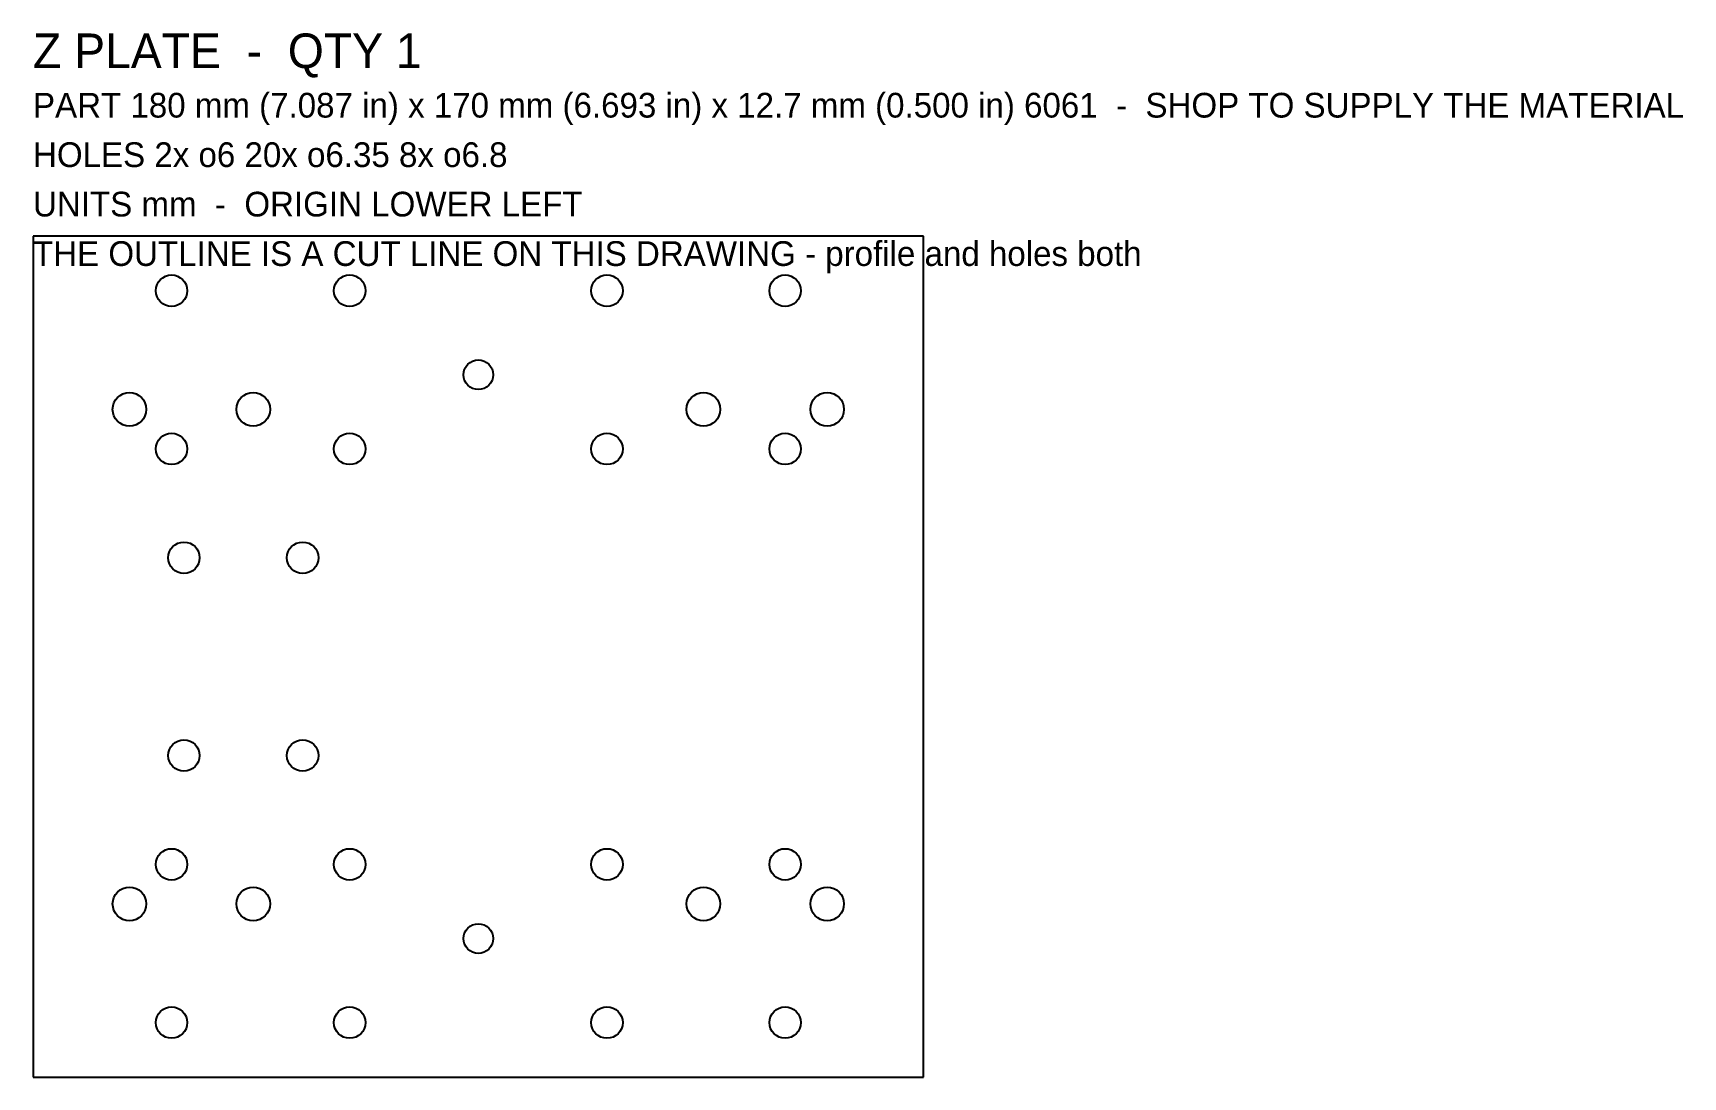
# Model space of a CAD drawing. Header units: metres. Extents: x 0 to 333, y 0 to 211.
import ezdxf

# ---------------------------------------------------------------- set-up
doc = ezdxf.new("R2010")
doc.units = ezdxf.units.M

msp = doc.modelspace()

# ---------------------------------------------------------------- linework, layer by layer
at = {"layer": 'HOLES'}
for centre, radius in [((28, 159), 3.17), ((64, 159), 3.17), ((116, 159), 3.17), ((152, 159), 3.17), ((90, 142), 3), ((19.5, 135), 3.4), ((44.5, 135), 3.4), ((135.5, 135), 3.4), ((160.5, 135), 3.4), ((28, 127), 3.17), ((64, 127), 3.17), ((116, 127), 3.17), ((152, 127), 3.17), ((30.5, 105), 3.17), ((54.5, 105), 3.17), ((30.5, 65), 3.17), ((54.5, 65), 3.17), ((28, 43), 3.17), ((64, 43), 3.17), ((116, 43), 3.17), ((152, 43), 3.17), ((19.5, 35), 3.4), ((44.5, 35), 3.4), ((135.5, 35), 3.4), ((160.5, 35), 3.4), ((90, 28), 3), ((28, 11), 3.17), ((64, 11), 3.17), ((116, 11), 3.17), ((152, 11), 3.17)]:
    msp.add_circle(centre, radius, dxfattribs=at)
at = {"layer": 'OUTLINE'}
for p, q in [((180, 170), (0, 170)), ((0, 170), (0, 0)), ((180, 0), (180, 170)), ((0, 0), (180, 0))]:
    msp.add_line(p, q, dxfattribs=at)

# ---------------------------------------------------------------- texts
at = {"layer": 'NOTES'}
for s, height, p in [('Z PLATE  -  QTY 1', 7, (0, 204)), ('PART 180 mm (7.087 in) x 170 mm (6.693 in) x 12.7 mm (0.500 in) 6061  -  SHOP TO SUPPLY THE MATERIAL', 5, (0, 194)), ('HOLES 2x o6 20x o6.35 8x o6.8', 5, (0, 184)), ('UNITS mm  -  ORIGIN LOWER LEFT', 5, (0, 174)), ('THE OUTLINE IS A CUT LINE ON THIS DRAWING - profile and holes both', 5, (0, 164))]:
    msp.add_text(s, height=height, dxfattribs=at).set_placement(p)

doc.saveas('drawing.dxf')
